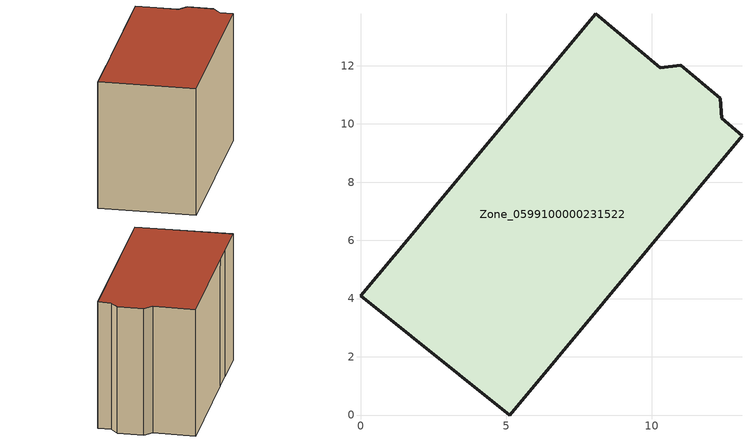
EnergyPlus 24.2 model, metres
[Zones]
Zone_0599100000231522
 floor ground (C_G): 1.79,6.22 2.74,7.38 8.09,13.78 10.3,11.94 11.01,12.02 12.37,10.88 12.42,10.19 13.11,9.59 5.12,0 0,4.1 z0
 wall outside (C_F): 5.12,0 13.11,9.59 12.42,10.19 12.37,10.88 11.01,12.02 10.3,11.94 8.09,13.78 2.74,7.38 1.79,6.22 0,4.1 5.12,0 z0:9.04
 roof outside (C_R): 2.74,7.38 1.79,6.22 0,4.1 5.12,0 13.11,9.59 12.42,10.19 12.37,10.88 11.01,12.02 10.3,11.94 8.09,13.78 z9.04
[BUILDING]
Pand.0599100000231522: North Axis=0; Terrain=City; Loads Convergence Tolerance Value=0.04; Temperature Convergence Tolerance Value=0.4; Solar Distribution=FullExterior; Maximum Number of Warmup Days=25; Minimum Number of Warmup Days=1
[Site:Location]
Rotterdam.The.Hague.AP_ZH_NLD Design_Conditions: Latitude=51.96; Longitude=4.45; Time Zone=1; Elevation=-4.5
[SITE:GROUNDTEMPERATURE:BUILDINGSURFACE]
18, 18, 18, 18, 18, 18, 18, 18, 18, 18, 18, 18
[MATERIAL] Thermal Absorptance=0.9; Solar Absorptance=0.7; Visible Absorptance=0.7
Name | Roughness | Thickness | Conductivity | Density | Specific Heat
G.TI.1946 | MediumSmooth | 0.15 | 1 | 540 | 1210
F.TI.1946 | Rough | 0.3 | 0.857143 | 1920 | 840
R.TI.1946 | MediumRough | 0.2 | 0.1 | 1500 | 1000
[CONSTRUCTION]
C_G: G.TI.1946
C_F: F.TI.1946
C_R: R.TI.1946
[ZONE]
Zone_0599100000231522: Type=1; Multiplier=1; Ceiling Height=Autocalculate; Volume=Autocalculate; Floor Area=autocalculate; Part of Total Floor Area=Yes
[ZONEINFILTRATION:DESIGNFLOWRATE]
Infil_Zone_0599100000231522: Zone or ZoneList or Space or SpaceList=Zone_0599100000231522; Schedule=AlwaysOn; Design Flow Rate Calculation Method=Flow/Area; Flow Rate per Floor Area=0.003; Constant Term Coefficient=1; Temperature Term Coefficient=0; Velocity Term Coefficient=0; Velocity Squared Term Coefficient=0
[HVACTEMPLATE:ZONE:IDEALLOADSAIRSYSTEM]
Zone_0599100000231522: Maximum Heating Supply Air Temperature=50; Minimum Cooling Supply Air Temperature=13; Maximum Heating Supply Air Humidity Ratio=0.0156; Minimum Cooling Supply Air Humidity Ratio=0.0077; Heating Limit=NoLimit; Cooling Limit=NoLimit; Dehumidification Control Type=ConstantSensibleHeatRatio; Cooling Sensible Heat Ratio=0.7; Dehumidification Setpoint=60; Humidification Control Type=None; Humidification Setpoint=30; Outdoor Air Method=None; Outdoor Air Flow Rate per Person=0.00944; Outdoor Air Flow Rate per Zone Floor Area=0; Outdoor Air Flow Rate per Zone=0; Demand Controlled Ventilation Type=None; Outdoor Air Economizer Type=NoEconomizer; Heat Recovery Type=None; Sensible Heat Recovery Effectiveness=0.7; Latent Heat Recovery Effectiveness=0.65
[ZONECONTROL:THERMOSTAT]
ThermostatControl_Zone_0599100000231522: Zone or ZoneList=Zone_0599100000231522; Control Type Schedule=DualSetpointControlType; Control 1=Thermostat_Zone_0599100000231522; Temperature Difference Between Cutout And Setpoint=0
[THERMOSTATSETPOINT:DUALSETPOINT]
Thermostat_Zone_0599100000231522: Heating Setpoint Temperature Schedule=HeatingSetpoint_Zone_0599100000231522; Cooling Setpoint Temperature Schedule=CoolingSetpoint_Zone_0599100000231522
[SCHEDULE:COMPACT]
HeatingSetpoint_Zone_0599100000231522: Through: 12/31, For: AllDays, Until: 24:00, 21
CoolingSetpoint_Zone_0599100000231522: Through: 12/31, For: AllDays, Until: 24:00, 24
DualSetpointControlType: Through: 12/31, For: AllDays, Until: 24:00, 4
AlwaysOn: Through: 12/31, For: AllDays, Until: 24:00, 1
